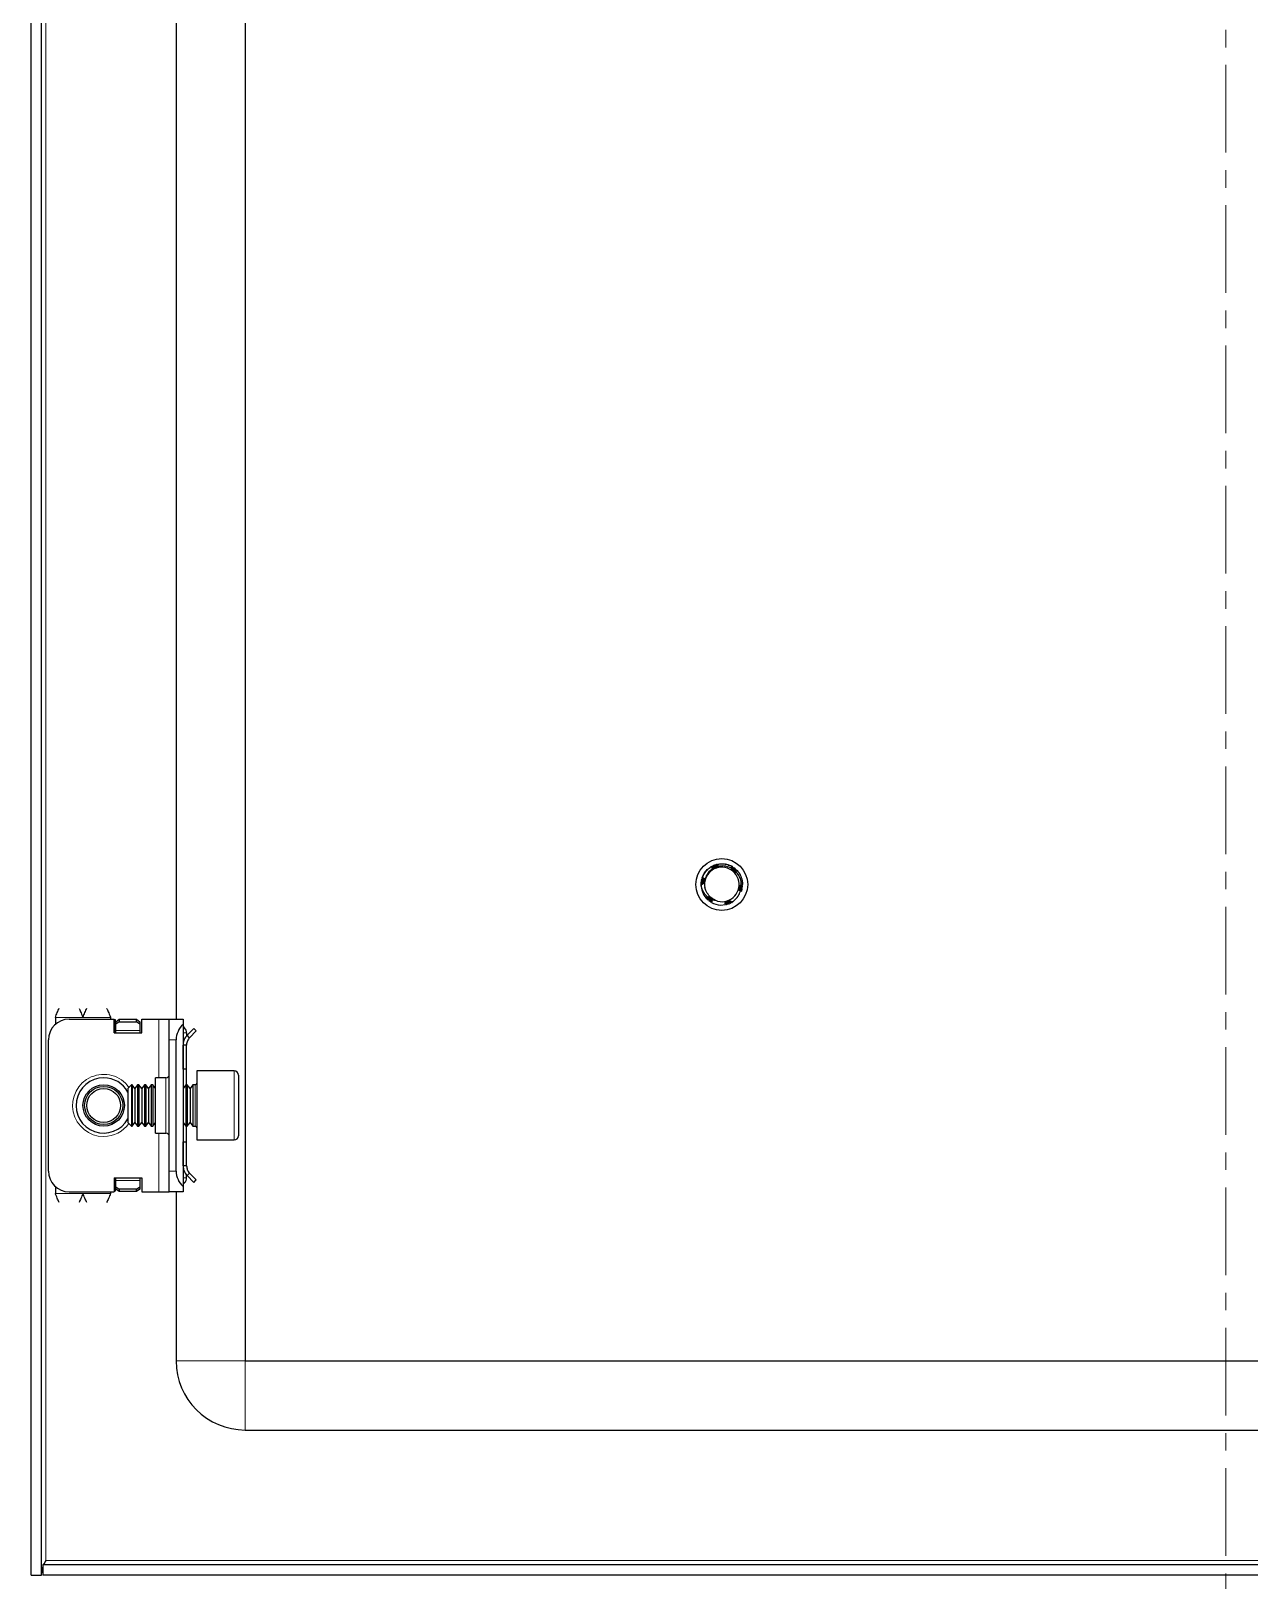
# Model space of a CAD drawing. Header units: millimetres. Extents: x 171 to 1290, y -693 to 1285.
# Drawn here: x 943.4 to 1119.9, y -592.9 to -367.3 of the extents above; entities that cross this region are included whole.
import ezdxf

# ---------------------------------------------------------------- set-up
doc = ezdxf.new("R2010")
doc.units = ezdxf.units.MM
doc.linetypes.add('CENTERX2', pattern=[20.32, 12.7, -2.54, 2.54, -2.54])
doc.layers.add('FORMAT', color=7, linetype='Continuous')

msp = doc.modelspace()

# ---------------------------------------------------------------- linework, layer by layer
at = {"color": 7, "linetype": 'Continuous', "lineweight": 25}
for p, q in [((943.44, -590.91), (943.44, 1170.09)), ((944.94, -590.91), (944.94, 1170.09)), ((974.44, 1139.09), (974.44, -559.91)), ((964.44, -35.41), (964.44, -510.41)), ((1041.17, -488.94), (1041.34, -488.82)), ((1041.9, -488.33), (1042.17, -488.21)), ((1042.84, -487.97), (1042.8, -487.98)), ((1042.99, -487.95), (1043.17, -487.92)), ((1043.98, -487.96), (1043.94, -487.95)), ((1044.16, -488), (1044.11, -487.99)), ((1044.34, -488.05), (1044.29, -488.03)), ((1044.34, -488.09), (1044.55, -488.12)), ((1044.51, -488.11), (1044.47, -488.09)), ((1044.87, -488.27), (1044.83, -488.25)), ((1044.87, -488.27), (1044.87, -488.38)), ((1044.87, -488.27), (1045.01, -488.39)), ((1045.05, -488.38), (1045.01, -488.35)), ((1045.22, -488.49), (1045.18, -488.47)), ((1045.38, -488.62), (1045.34, -488.59)), ((1045.53, -488.76), (1045.5, -488.73)), ((1045.66, -488.9), (1045.63, -488.86)), ((1040.44, -490.71), (1040.51, -490.4)), ((1040.44, -490.71), (1040.44, -490.76)), ((1040.44, -490.91), (1040.44, -490.91)), ((1040.47, -490.51), (1040.46, -490.56)), ((1040.5, -490.3), (1040.49, -490.35)), ((1040.55, -490.11), (1040.53, -490.16)), ((1040.6, -489.93), (1040.59, -489.97)), ((1040.66, -489.79), (1040.76, -489.61)), ((1040.67, -489.79), (1040.77, -489.6)), ((1041.15, -491.78), (1040.98, -491.37)), ((1046.25, -489.87), (1046.25, -489.86)), ((1046.35, -491.61), (1046.28, -491.85)), ((1046.31, -490.05), (1046.3, -490)), ((1046.36, -490.22), (1046.35, -490.18)), ((1046.35, -491.61), (1046.37, -491.57)), ((1046.4, -490.41), (1046.39, -490.36)), ((1046.4, -491.41), (1046.4, -491.37)), ((1046.44, -490.8), (1046.41, -491.04)), ((1046.42, -490.6), (1046.42, -490.55)), ((1046.42, -491.21), (1046.43, -491.16)), ((1046.44, -490.8), (1046.43, -490.75)), ((1046.44, -491), (1046.44, -490.95)), ((1041.28, -492.99), (1041.16, -492.86)), ((1041.17, -492.87), (1041.18, -492.89)), ((1041.28, -492.99), (1041.31, -493.02)), ((1041.42, -493.13), (1041.46, -493.16)), ((1041.58, -493.26), (1041.62, -493.29)), ((1041.74, -493.38), (1041.78, -493.41)), ((1043.24, -493.9), (1043.99, -493.83)), ((1044.13, -493.83), (1044.17, -493.82)), ((1044.32, -493.78), (1044.37, -493.76)), ((1044.51, -493.71), (1044.56, -493.69)), ((1044.89, -493.54), (1044.66, -493.62)), ((1044.7, -493.63), (1044.75, -493.61)), ((1045.06, -493.43), (1044.86, -493.55)), ((1044.88, -493.47), (1044.93, -493.51)), ((1044.89, -493.54), (1044.93, -493.51)), ((1046.3, -491.8), (1046.32, -491.76)), ((946.94, -510.16), (946.94, -511.17)), ((948.94, -510.41), (955.44, -510.41)), ((954.94, -510.16), (954.94, -510.41)), ((955.44, -512.41), (955.44, -510.41)), ((955.64, -510.53), (955.44, -510.53)), ((955.64, -512.41), (955.64, -510.53)), ((955.69, -510.79), (956.19, -510.43)), ((956.19, -510.79), (955.69, -511.14)), ((955.69, -511.14), (955.69, -510.79)), ((955.69, -512.06), (955.69, -511.14)), ((956.19, -510.43), (956.19, -510.79)), ((956.19, -510.43), (958.69, -510.43)), ((956.19, -510.79), (958.69, -510.79)), ((958.69, -510.79), (958.69, -510.43)), ((958.69, -510.43), (959.19, -510.79)), ((959.19, -511.14), (958.69, -510.79)), ((959.19, -510.79), (959.19, -511.14)), ((959.19, -511.14), (959.19, -512.06)), ((959.44, -512.41), (959.44, -510.41)), ((959.44, -510.41), (961.94, -510.41)), ((961.94, -510.41), (963.44, -510.41)), ((963.44, -510.41), (965.44, -510.41)), ((963.44, -513.41), (963.44, -510.41)), ((965.44, -510.41), (965.44, -511.17)), ((965.44, -511.17), (965.44, -534.65)), ((965.44, -511.5), (965.65, -511.7)), ((966.02, -512.75), (967, -511.77)), ((967, -511.77), (967.35, -512.12)), ((945.94, -532.41), (945.94, -513.41)), ((955.44, -512.41), (959.44, -512.41)), ((955.69, -512.41), (955.69, -512.06)), ((959.19, -512.06), (959.19, -512.41)), ((963.44, -532.41), (963.44, -513.41)), ((964.44, -532.41), (964.44, -513.41)), ((965.94, -514.16), (965.44, -514.16)), ((965.44, -517.66), (965.44, -514.16)), ((965.94, -512.41), (965.94, -512.87)), ((965.94, -517.66), (965.94, -514.16)), ((966.38, -513.1), (966.02, -512.75)), ((966.38, -513.1), (967.35, -512.12)), ((965.94, -517.66), (965.44, -517.66)), ((965.94, -519.91), (965.94, -517.66)), ((972.84, -517.91), (967.44, -517.91)), ((967.44, -517.91), (967.44, -527.91)), ((973.44, -518.51), (973.44, -527.31)), ((957.99, -519.91), (957.44, -520.46)), ((957.44, -520.46), (957.44, -525.36)), ((958.05, -519.91), (957.99, -519.91)), ((957.99, -519.91), (957.99, -525.91)), ((958.44, -520.46), (958.05, -519.91)), ((958.05, -519.91), (958.05, -525.44)), ((958.83, -519.91), (958.44, -520.46)), ((958.44, -520.46), (958.44, -524.97)), ((959.05, -519.91), (958.83, -519.91)), ((958.83, -519.91), (958.83, -525.44)), ((959.44, -520.46), (959.05, -519.91)), ((959.05, -519.91), (959.05, -525.44)), ((959.83, -519.91), (959.44, -520.46)), ((959.44, -520.46), (959.44, -524.97)), ((960.05, -519.91), (959.83, -519.91)), ((959.83, -519.91), (959.83, -525.44)), ((960.44, -520.46), (960.05, -519.91)), ((960.05, -519.91), (960.05, -525.44)), ((960.83, -519.91), (960.44, -520.46)), ((960.44, -520.46), (960.44, -524.97)), ((961.05, -519.91), (960.83, -519.91)), ((960.83, -519.91), (960.83, -525.44)), ((961.44, -520.46), (961.05, -519.91)), ((961.05, -519.91), (961.05, -525.44)), ((962.94, -518.91), (961.44, -518.91)), ((961.44, -526.91), (961.44, -518.91)), ((965.83, -519.91), (965.44, -520.46)), ((966.05, -519.91), (965.83, -519.91)), ((965.83, -519.91), (965.83, -525.44)), ((966.44, -520.46), (966.05, -519.91)), ((966.05, -519.91), (966.05, -525.44)), ((966.83, -519.91), (966.44, -520.46)), ((966.44, -520.46), (966.44, -524.97)), ((967.19, -519.91), (966.83, -519.91)), ((966.83, -519.91), (966.83, -525.44)), ((957.44, -525.36), (957.99, -525.91)), ((958.05, -525.91), (958.44, -525.36)), ((958.05, -525.44), (958.05, -525.91)), ((958.44, -524.97), (958.44, -525.36)), ((958.44, -525.36), (958.83, -525.91)), ((958.83, -525.44), (958.83, -525.91)), ((959.05, -525.91), (959.44, -525.36)), ((959.05, -525.44), (959.05, -525.91)), ((959.44, -524.97), (959.44, -525.36)), ((959.44, -525.36), (959.83, -525.91)), ((959.83, -525.44), (959.83, -525.91)), ((960.05, -525.91), (960.44, -525.36)), ((960.05, -525.44), (960.05, -525.91)), ((960.44, -524.97), (960.44, -525.36)), ((960.44, -525.36), (960.83, -525.91)), ((960.83, -525.44), (960.83, -525.91)), ((961.05, -525.91), (961.44, -525.36)), ((961.05, -525.44), (961.05, -525.91)), ((965.44, -525.36), (965.83, -525.91)), ((965.83, -525.44), (965.83, -525.91)), ((966.05, -525.91), (966.44, -525.36)), ((966.05, -525.44), (966.05, -525.91)), ((966.44, -524.97), (966.44, -525.36)), ((966.44, -525.36), (966.83, -525.91)), ((966.83, -525.44), (966.83, -525.91)), ((957.99, -525.91), (958.05, -525.91)), ((958.83, -525.91), (959.05, -525.91)), ((959.83, -525.91), (960.05, -525.91)), ((960.83, -525.91), (961.05, -525.91)), ((961.44, -526.91), (962.94, -526.91)), ((965.83, -525.91), (966.05, -525.91)), ((965.94, -528.16), (965.94, -525.91)), ((966.83, -525.91), (967.19, -525.91)), ((965.44, -528.16), (965.94, -528.16)), ((965.44, -531.66), (965.44, -528.16)), ((965.94, -531.66), (965.94, -528.16)), ((967.44, -527.91), (972.84, -527.91)), ((965.94, -531.66), (965.44, -531.66)), ((955.44, -533.41), (955.44, -535.41)), ((955.44, -533.41), (959.44, -533.41)), ((955.64, -535.29), (955.64, -533.41)), ((955.69, -533.76), (955.69, -533.41)), ((955.69, -534.68), (955.69, -533.76)), ((959.19, -533.41), (959.19, -533.76)), ((959.19, -533.76), (959.19, -534.68)), ((959.44, -533.41), (959.44, -535.41)), ((963.44, -535.41), (963.44, -532.41)), ((965.65, -534.12), (965.44, -534.32)), ((965.94, -533.41), (965.94, -533.02)), ((966.38, -532.72), (966.02, -533.07)), ((966.02, -533.07), (967, -534.05)), ((966.38, -532.72), (967.35, -533.7)), ((967, -534.05), (967.35, -533.7)), ((946.94, -534.65), (946.94, -535.66)), ((948.94, -535.41), (955.44, -535.41)), ((954.94, -535.41), (954.94, -535.66)), ((955.44, -535.29), (955.64, -535.29)), ((955.69, -535.03), (955.69, -534.68)), ((955.69, -534.68), (956.19, -535.03)), ((956.19, -535.38), (955.69, -535.03)), ((956.19, -535.03), (956.19, -535.38)), ((958.69, -535.03), (956.19, -535.03)), ((958.69, -535.38), (956.19, -535.38)), ((958.69, -535.03), (959.19, -534.68)), ((958.69, -535.38), (958.69, -535.03)), ((959.19, -535.03), (958.69, -535.38)), ((959.19, -534.68), (959.19, -535.03)), ((959.44, -535.41), (961.94, -535.41)), ((961.94, -535.41), (963.44, -535.41)), ((965.44, -535.41), (963.44, -535.41)), ((964.44, -535.41), (964.44, -559.91)), ((965.44, -534.65), (965.44, -535.41)), ((974.44, -559.91), (1258.44, -559.91)), ((974.44, -569.91), (1258.44, -569.91)), ((943.44, -590.91), (944.94, -590.91)), ((1287.74, -589.41), (945.14, -589.41)), ((945.14, -589.41), (945.14, -590.91)), ((1287.74, -590.91), (945.14, -590.91)), ((945.29, -589.41), (945.54, -588.81))]:
    msp.add_line(p, q, dxfattribs=at)
at = {"color": 8, "linetype": 'Continuous', "lineweight": 18}
for p, q in [((945.54, -588.81), (945.54, 1167.99)), ((946.94, -510.16), (950.94, -510.16)), ((950.94, -510.16), (954.94, -510.16)), ((961.94, -518.91), (961.94, -510.41)), ((965.44, -511.91), (965.65, -511.7)), ((959.19, -512.06), (955.69, -512.06)), ((964.44, -513.41), (963.44, -513.41)), ((965.44, -512.41), (965.94, -512.41)), ((972.84, -527.91), (972.84, -517.91)), ((962.94, -526.91), (962.94, -518.91)), ((967.19, -521.29), (967.19, -519.91)), ((967.19, -525.91), (967.19, -521.29)), ((961.94, -535.41), (961.94, -526.91)), ((955.69, -533.76), (959.19, -533.76)), ((963.44, -532.41), (964.44, -532.41)), ((965.44, -533.41), (965.94, -533.41)), ((965.44, -533.91), (965.65, -534.12)), ((946.94, -535.66), (950.94, -535.66)), ((954.94, -535.66), (950.94, -535.66)), ((974.44, -559.91), (964.44, -559.91)), ((974.44, -559.91), (974.44, -569.91)), ((1287.34, -588.81), (945.54, -588.81))]:
    msp.add_line(p, q, dxfattribs=at)
at = {"color": 7, "linetype": 'Continuous', "lineweight": 25}
for centre, radius in [((1043.44, -490.91), 3.75), ((953.94, -522.91), 3), ((953.94, -522.91), 2.76), ((953.94, -522.91), 2.45)]:
    msp.add_circle(centre, radius, dxfattribs=at)
for centre, radius, start, end in [((1043.44, -490.91), 2.5, 108.5944, 168.5944), ((1043.44, -490.91), 2.5, 48.5944, 108.5944), ((1043.44, -490.91), 2.5, 348.5944, 48.5944), ((1043.44, -490.91), 3, 180, 220.7437), ((1043.44, -490.91), 2.5, 168.5944, 190.5165), ((1043.44, -490.91), 2.5, 288.5944, 348.5944), ((1043.44, -490.91), 3, 239.9286, 266.2193), ((1043.44, -490.91), 2.5, 255.8881, 288.5944), ((948.94, -513.41), 3, 90, 180), ((967.44, -513.41), 3, 131.8103, 180), ((964.94, -512.41), 1, 360, 45), ((962.94, -518.41), 0.5, 270, 0), ((972.84, -518.51), 0.6, 0, 90), ((953.94, -522.91), 4, 90, 331.045), ((953.94, -522.91), 4, 28.955, 90), ((967.19, -519.66), 0.25, 270, 0), ((962.94, -527.41), 0.5, 360, 90), ((967.19, -526.16), 0.25, 360, 90), ((972.84, -527.31), 0.6, 270, 360), ((948.94, -532.41), 3, 180, 270), ((967.44, -532.41), 3, 180, 228.1897), ((964.94, -533.41), 1, 315, 360), ((974.44, -559.91), 10, 180, 270)]:
    msp.add_arc(centre, radius, start, end, dxfattribs=at)
at = {"color": 8, "linetype": 'Continuous', "lineweight": 18}
for start, end in [(35.4622, 270), (270, 324.5378)]:
    msp.add_arc((953.94, -522.91), 4.5, start, end, dxfattribs=at)
at = {"color": 7, "linetype": 'Continuous', "lineweight": 25}
for points, knots in [([(1040.6, -489.93), (1040.81, -489.5), (1041.13, -488.86), (1041.71, -488.46), (1041.92, -488.33)], [0, 0, 0, 0, 0.657042, 1, 1, 1, 1]), ([(1040.68, -489.8), (1040.69, -489.74), (1040.72, -489.61), (1040.79, -489.5), (1040.82, -489.44)], [0, 0, 0, 0, 0.462482, 1, 1, 1, 1]), ([(1040.81, -489.52), (1040.84, -489.45), (1040.97, -489.11), (1041.29, -488.79), (1041.56, -488.57), (1041.61, -488.53)], [0, 0, 0, 0, 0.17549, 0.867074, 1, 1, 1, 1]), ([(1040.89, -489.39), (1040.91, -489.34), (1041.01, -489.04), (1041.26, -488.83), (1041.46, -488.65)], [0, 0, 0, 0, 0.171865, 1, 1, 1, 1]), ([(1042.28, -488.55), (1042.21, -488.59), (1041.89, -488.77), (1041.4, -489.24), (1041.09, -489.82), (1041, -490.16), (1040.99, -490.22)], [0, 0, 0, 0, 0.104785, 0.513079, 0.918136, 1, 1, 1, 1]), ([(1041.17, -488.94), (1041.17, -488.95), (1041.15, -488.97), (1041.14, -488.99), (1041.13, -489)], [0, 0, 0, 0, 0.296796, 1, 1, 1, 1]), ([(1041.3, -488.81), (1041.29, -488.81), (1041.28, -488.82), (1041.27, -488.84), (1041.27, -488.84)], [0, 0, 0, 0, 0.4842322, 1, 1, 1, 1]), ([(1041.43, -488.68), (1041.43, -488.69), (1041.41, -488.7), (1041.4, -488.71), (1041.4, -488.71)], [0, 0, 0, 0, 0.485158, 1, 1, 1, 1]), ([(1041.58, -488.56), (1041.57, -488.56), (1041.56, -488.57), (1041.55, -488.58), (1041.54, -488.59)], [0, 0, 0, 0, 0.484546, 1, 1, 1, 1]), ([(1041.73, -488.44), (1041.73, -488.45), (1041.71, -488.46), (1041.7, -488.46), (1041.69, -488.47)], [0, 0, 0, 0, 0.482687, 1, 1, 1, 1]), ([(1041.73, -488.44), (1041.74, -488.43), (1041.79, -488.4), (1041.85, -488.38), (1041.89, -488.36)], [0, 0, 0, 0, 0.230751, 1, 1, 1, 1]), ([(1041.9, -488.33), (1041.89, -488.34), (1041.88, -488.35), (1041.87, -488.35), (1041.86, -488.36)], [0, 0, 0, 0, 0.480194, 1, 1, 1, 1]), ([(1041.9, -488.33), (1041.93, -488.35), (1041.99, -488.39), (1042.06, -488.46), (1042.1, -488.51), (1042.11, -488.53)], [0, 0, 0, 0, 0.362858, 0.693435, 1, 1, 1, 1]), ([(1042.26, -488.59), (1042.25, -488.59), (1042.21, -488.58), (1042.14, -488.55), (1042.06, -488.5), (1041.98, -488.43), (1041.94, -488.36), (1041.92, -488.33)], [0, 0, 0, 0, 0.084477, 0.253367, 0.470159, 0.686909, 1, 1, 1, 1]), ([(1042.08, -488.23), (1042.07, -488.24), (1042.06, -488.25), (1042.04, -488.25), (1042.04, -488.26)], [0, 0, 0, 0, 0.477867, 1, 1, 1, 1]), ([(1042.19, -488.54), (1042.19, -488.52), (1042.18, -488.47), (1042.15, -488.4), (1042.1, -488.32), (1042.06, -488.28), (1042.04, -488.26)], [0, 0, 0, 0, 0.1541827, 0.4625673, 0.7280914, 1, 1, 1, 1]), ([(1042.08, -488.23), (1042.11, -488.26), (1042.17, -488.29), (1042.23, -488.37), (1042.28, -488.45), (1042.31, -488.51), (1042.31, -488.55), (1042.31, -488.56)], [0, 0, 0, 0, 0.260762, 0.494805, 0.723794, 0.94279, 1, 1, 1, 1]), ([(1042.27, -488.15), (1042.26, -488.15), (1042.25, -488.16), (1042.23, -488.16), (1042.22, -488.17)], [0, 0, 0, 0, 0.4764859, 1, 1, 1, 1]), ([(1042.36, -488.56), (1042.36, -488.55), (1042.36, -488.49), (1042.35, -488.41), (1042.32, -488.32), (1042.28, -488.24), (1042.24, -488.19), (1042.22, -488.17)], [0, 0, 0, 0, 0.114393, 0.350182, 0.585971, 0.790611, 1, 1, 1, 1]), ([(1042.27, -488.15), (1042.29, -488.14), (1042.35, -488.11), (1042.42, -488.1), (1042.46, -488.09)], [0, 0, 0, 0, 0.301025, 1, 1, 1, 1]), ([(1042.27, -488.15), (1042.3, -488.17), (1042.35, -488.22), (1042.4, -488.29), (1042.44, -488.38), (1042.46, -488.46), (1042.47, -488.52), (1042.46, -488.56), (1042.46, -488.57)], [0, 0, 0, 0, 0.218347, 0.41099, 0.598711, 0.777744, 0.945667, 1, 1, 1, 1]), ([(1042.64, -488.54), (1042.63, -488.54), (1042.58, -488.56), (1042.5, -488.57), (1042.4, -488.57), (1042.33, -488.56), (1042.29, -488.55), (1042.28, -488.55)], [0, 0, 0, 0, 0.099011, 0.388276, 0.61301, 0.895384, 1, 1, 1, 1]), ([(1042.46, -488.07), (1042.45, -488.08), (1042.44, -488.08), (1042.42, -488.09), (1042.41, -488.09)], [0, 0, 0, 0, 0.476579, 1, 1, 1, 1]), ([(1042.49, -488.57), (1042.49, -488.57), (1042.51, -488.53), (1042.51, -488.46), (1042.51, -488.36), (1042.5, -488.26), (1042.47, -488.17), (1042.43, -488.12), (1042.41, -488.09)], [0, 0, 0, 0, 0.019058, 0.219488, 0.419831, 0.620151, 0.807785, 1, 1, 1, 1]), ([(1042.46, -488.07), (1042.49, -488.1), (1042.53, -488.15), (1042.58, -488.23), (1042.6, -488.32), (1042.61, -488.4), (1042.61, -488.47), (1042.59, -488.51), (1042.59, -488.53)], [0, 0, 0, 0, 0.213002, 0.396975, 0.575181, 0.744364, 0.902779, 1, 1, 1, 1]), ([(1042.65, -488.01), (1042.65, -488.02), (1042.63, -488.02), (1042.62, -488.02), (1042.61, -488.03)], [0, 0, 0, 0, 0.4789775, 1, 1, 1, 1]), ([(1042.61, -488.53), (1042.62, -488.5), (1042.65, -488.45), (1042.66, -488.36), (1042.67, -488.27), (1042.66, -488.16), (1042.63, -488.08), (1042.61, -488.03)], [0, 0, 0, 0, 0.147065, 0.321231, 0.495346, 0.669443, 1, 1, 1, 1]), ([(1042.91, -488.31), (1042.9, -488.32), (1042.88, -488.37), (1042.82, -488.45), (1042.72, -488.51), (1042.66, -488.53), (1042.64, -488.54)], [0, 0, 0, 0, 0.153621, 0.528305, 0.811762, 1, 1, 1, 1]), ([(1042.65, -488.01), (1042.67, -488.04), (1042.71, -488.1), (1042.74, -488.19), (1042.75, -488.27), (1042.75, -488.35), (1042.73, -488.43), (1042.71, -488.48), (1042.69, -488.51), (1042.68, -488.52)], [0, 0, 0, 0, 0.195461, 0.359649, 0.517607, 0.666788, 0.806268, 0.936243, 1, 1, 1, 1]), ([(1042.73, -488.47), (1042.73, -488.47), (1042.76, -488.43), (1042.79, -488.34), (1042.82, -488.23), (1042.82, -488.14), (1042.82, -488.06), (1042.8, -488.01), (1042.8, -487.98)], [0, 0, 0, 0, 0.001313, 0.309582, 0.493731, 0.677835, 0.837663, 1, 1, 1, 1]), ([(1042.76, -488.48), (1042.79, -488.46), (1042.84, -488.42), (1042.88, -488.35), (1042.9, -488.32), (1042.91, -488.31)], [0, 0, 0, 0, 0.41332, 0.833507, 1, 1, 1, 1]), ([(1042.84, -487.97), (1042.85, -488), (1042.88, -488.05), (1042.89, -488.13), (1042.89, -488.22), (1042.88, -488.29), (1042.85, -488.38), (1042.8, -488.44), (1042.77, -488.47)], [0, 0, 0, 0, 0.162579, 0.32416, 0.478216, 0.623372, 0.759205, 1, 1, 1, 1]), ([(1042.84, -487.97), (1042.87, -487.96), (1043.19, -487.9), (1043.83, -487.89), (1044.49, -488.07), (1044.82, -488.25), (1044.89, -488.28)], [0, 0, 0, 0, 0.044285, 0.46488, 0.894202, 1, 1, 1, 1]), ([(1044.88, -488.59), (1044.82, -488.56), (1044.49, -488.38), (1043.82, -488.2), (1043.2, -488.23), (1042.91, -488.31), (1042.91, -488.31)], [0, 0, 0, 0, 0.102158, 0.551599, 0.99962, 1, 1, 1, 1]), ([(1043.27, -487.94), (1043.34, -487.93), (1043.51, -487.9), (1043.68, -487.92), (1043.78, -487.93)], [0, 0, 0, 0, 0.399625, 1, 1, 1, 1]), ([(1043.95, -487.97), (1044, -487.97), (1044.14, -487.98), (1044.28, -488.03), (1044.37, -488.06)], [0, 0, 0, 0, 0.3173854, 1, 1, 1, 1]), ([(1044.81, -488.57), (1044.8, -488.56), (1044.8, -488.53), (1044.81, -488.46), (1044.84, -488.37), (1044.87, -488.31), (1044.89, -488.28)], [0, 0, 0, 0, 0.058255, 0.305509, 0.64716, 1, 1, 1, 1]), ([(1045.09, -489.03), (1045.08, -489.03), (1045.05, -488.99), (1045, -488.93), (1044.95, -488.85), (1044.91, -488.76), (1044.89, -488.67), (1044.89, -488.62), (1044.88, -488.59)], [0, 0, 0, 0, 0.066273, 0.267344, 0.423096, 0.618734, 0.814089, 1, 1, 1, 1]), ([(1044.89, -488.59), (1044.91, -488.57), (1044.94, -488.52), (1044.98, -488.44), (1045, -488.38), (1045.01, -488.35)], [0, 0, 0, 0, 0.351509, 0.671861, 1, 1, 1, 1]), ([(1045.05, -488.38), (1045.04, -488.41), (1045.04, -488.48), (1045.01, -488.58), (1044.97, -488.66), (1044.93, -488.71), (1044.91, -488.73), (1044.91, -488.73)], [0, 0, 0, 0, 0.275174, 0.522846, 0.765225, 0.99702, 1, 1, 1, 1]), ([(1044.92, -488.78), (1044.93, -488.77), (1044.97, -488.75), (1045.04, -488.7), (1045.1, -488.63), (1045.15, -488.55), (1045.17, -488.49), (1045.18, -488.47)], [0, 0, 0, 0, 0.084965, 0.329338, 0.573716, 0.784411, 1, 1, 1, 1]), ([(1045.22, -488.49), (1045.21, -488.53), (1045.2, -488.6), (1045.16, -488.69), (1045.11, -488.76), (1045.05, -488.82), (1045, -488.86), (1044.97, -488.87), (1044.97, -488.87)], [0, 0, 0, 0, 0.222831, 0.420099, 0.612409, 0.79585, 0.967895, 1, 1, 1, 1]), ([(1044.98, -488.9), (1044.98, -488.9), (1045.02, -488.89), (1045.08, -488.86), (1045.17, -488.81), (1045.24, -488.75), (1045.3, -488.67), (1045.33, -488.62), (1045.34, -488.59)], [0, 0, 0, 0, 0.002693, 0.20821, 0.413641, 0.619057, 0.807274, 1, 1, 1, 1]), ([(1045.38, -488.62), (1045.37, -488.66), (1045.35, -488.72), (1045.3, -488.8), (1045.24, -488.87), (1045.18, -488.92), (1045.12, -488.96), (1045.08, -488.96), (1045.07, -488.96)], [0, 0, 0, 0, 0.219212, 0.409339, 0.593597, 0.768568, 0.932394, 1, 1, 1, 1]), ([(1045.08, -488.99), (1045.12, -488.98), (1045.18, -488.97), (1045.27, -488.93), (1045.36, -488.88), (1045.44, -488.81), (1045.48, -488.76), (1045.5, -488.73)], [0, 0, 0, 0, 0.190996, 0.383798, 0.576553, 0.78528, 1, 1, 1, 1]), ([(1045.54, -489.11), (1045.53, -489.12), (1045.51, -489.13), (1045.45, -489.15), (1045.36, -489.16), (1045.26, -489.14), (1045.16, -489.09), (1045.11, -489.05), (1045.09, -489.03)], [0, 0, 0, 0, 0.045866, 0.230744, 0.387461, 0.658246, 0.861978, 1, 1, 1, 1]), ([(1045.53, -488.76), (1045.52, -488.79), (1045.49, -488.85), (1045.43, -488.92), (1045.36, -488.98), (1045.29, -489.02), (1045.22, -489.04), (1045.17, -489.04), (1045.15, -489.04)], [0, 0, 0, 0, 0.211659, 0.390361, 0.562352, 0.724819, 0.876696, 1, 1, 1, 1]), ([(1045.17, -489.06), (1045.18, -489.06), (1045.25, -489.07), (1045.35, -489.05), (1045.46, -489.01), (1045.55, -488.95), (1045.6, -488.9), (1045.63, -488.86)], [0, 0, 0, 0, 0.046579, 0.362688, 0.551736, 0.740753, 1, 1, 1, 1]), ([(1045.18, -489.1), (1045.21, -489.11), (1045.27, -489.13), (1045.36, -489.14), (1045.45, -489.13), (1045.51, -489.12), (1045.54, -489.11)], [0, 0, 0, 0, 0.251795, 0.502165, 0.752314, 1, 1, 1, 1]), ([(1045.66, -488.9), (1045.65, -488.92), (1045.61, -488.97), (1045.55, -489.03), (1045.48, -489.07), (1045.41, -489.1), (1045.33, -489.12), (1045.27, -489.12), (1045.23, -489.11), (1045.22, -489.1)], [0, 0, 0, 0, 0.169226, 0.337427, 0.497935, 0.649179, 0.790582, 0.922688, 1, 1, 1, 1]), ([(1046.27, -490.95), (1046.27, -490.88), (1046.25, -490.48), (1046.08, -489.81), (1045.71, -489.34), (1045.54, -489.11)], [0, 0, 0, 0, 0.108003, 0.585763, 1, 1, 1, 1]), ([(1045.66, -488.9), (1045.79, -489.05), (1046.07, -489.4), (1046.36, -490.06), (1046.41, -490.57), (1046.44, -490.82)], [0, 0, 0, 0, 0.274163, 0.639603, 1, 1, 1, 1]), ([(1045.75, -489.03), (1045.79, -489.07), (1045.93, -489.2), (1046.02, -489.37), (1046.09, -489.5)], [0, 0, 0, 0, 0.2887074, 1, 1, 1, 1]), ([(1040.44, -490.92), (1040.44, -490.87), (1040.43, -490.79), (1040.45, -490.71), (1040.46, -490.69)], [0, 0, 0, 0, 0.6598587, 1, 1, 1, 1]), ([(1040.93, -490.62), (1040.92, -490.63), (1040.91, -490.67), (1040.86, -490.72), (1040.81, -490.77), (1040.75, -490.82), (1040.67, -490.86), (1040.58, -490.89), (1040.51, -490.91), (1040.46, -490.91), (1040.44, -490.91)], [0, 0, 0, 0, 0.060221, 0.18113, 0.301988, 0.42281, 0.589437, 0.75603, 0.87711, 1, 1, 1, 1]), ([(1040.44, -490.71), (1040.48, -490.7), (1040.54, -490.67), (1040.64, -490.65), (1040.73, -490.65), (1040.81, -490.67), (1040.86, -490.69), (1040.88, -490.7)], [0, 0, 0, 0, 0.2350388, 0.4455322, 0.6512681, 0.8478535, 1, 1, 1, 1]), ([(1040.8, -490.78), (1040.77, -490.77), (1040.71, -490.75), (1040.62, -490.74), (1040.53, -490.74), (1040.47, -490.76), (1040.44, -490.76)], [0, 0, 0, 0, 0.237597, 0.516729, 0.755527, 1, 1, 1, 1]), ([(1040.44, -490.92), (1040.47, -490.9), (1040.53, -490.87), (1040.62, -490.84), (1040.68, -490.84), (1040.71, -490.84)], [0, 0, 0, 0, 0.371226, 0.708872, 1, 1, 1, 1]), ([(1041.37, -492.69), (1041.34, -492.67), (1041.1, -492.45), (1040.75, -491.99), (1040.51, -491.38), (1040.46, -491.03), (1040.44, -490.91)], [0, 0, 0, 0, 0.050685, 0.485619, 0.826643, 1, 1, 1, 1]), ([(1040.9, -490.67), (1040.88, -490.65), (1040.82, -490.61), (1040.73, -490.57), (1040.64, -490.55), (1040.55, -490.54), (1040.49, -490.55), (1040.46, -490.56)], [0, 0, 0, 0, 0.189173, 0.404697, 0.62022, 0.807935, 1, 1, 1, 1]), ([(1040.47, -490.51), (1040.5, -490.5), (1040.56, -490.47), (1040.66, -490.47), (1040.75, -490.48), (1040.83, -490.5), (1040.89, -490.53), (1040.92, -490.56), (1040.93, -490.57)], [0, 0, 0, 0, 0.214065, 0.402363, 0.585629, 0.760234, 0.923894, 1, 1, 1, 1]), ([(1040.96, -490.56), (1040.95, -490.55), (1040.92, -490.51), (1040.86, -490.46), (1040.77, -490.41), (1040.68, -490.37), (1040.59, -490.35), (1040.52, -490.35), (1040.49, -490.35)], [0, 0, 0, 0, 0.069872, 0.258455, 0.446951, 0.635422, 0.81547, 1, 1, 1, 1]), ([(1040.5, -490.3), (1040.51, -490.25), (1040.52, -490.17), (1040.56, -490.1), (1040.57, -490.07)], [0, 0, 0, 0, 0.657988, 1, 1, 1, 1]), ([(1040.5, -490.3), (1040.54, -490.3), (1040.6, -490.28), (1040.7, -490.29), (1040.78, -490.31), (1040.86, -490.35), (1040.92, -490.39), (1040.95, -490.42), (1040.96, -490.44)], [0, 0, 0, 0, 0.208898, 0.388587, 0.562428, 0.727295, 0.881578, 1, 1, 1, 1]), ([(1040.97, -490.41), (1040.95, -490.39), (1040.92, -490.35), (1040.86, -490.29), (1040.79, -490.24), (1040.71, -490.2), (1040.62, -490.17), (1040.56, -490.16), (1040.53, -490.16)], [0, 0, 0, 0, 0.137266, 0.30795, 0.478578, 0.649185, 0.822833, 1, 1, 1, 1]), ([(1040.55, -490.11), (1040.58, -490.11), (1040.64, -490.11), (1040.72, -490.12), (1040.8, -490.15), (1040.87, -490.2), (1040.93, -490.25), (1040.97, -490.3), (1040.99, -490.34), (1040.99, -490.36)], [0, 0, 0, 0, 0.165667, 0.330522, 0.488809, 0.638525, 0.778629, 0.909213, 1, 1, 1, 1]), ([(1040.97, -490.27), (1040.96, -490.26), (1040.94, -490.22), (1040.89, -490.15), (1040.82, -490.08), (1040.74, -490.03), (1040.66, -489.99), (1040.61, -489.98), (1040.59, -489.97)], [0, 0, 0, 0, 0.076151, 0.276704, 0.47712, 0.677473, 0.837574, 1, 1, 1, 1]), ([(1040.6, -489.93), (1040.63, -489.93), (1040.69, -489.94), (1040.77, -489.97), (1040.84, -490.01), (1040.9, -490.07), (1040.94, -490.12), (1040.97, -490.19), (1040.99, -490.24), (1041, -490.28), (1041, -490.29)], [0, 0, 0, 0, 0.1540267, 0.3070949, 0.4528616, 0.5901228, 0.718565, 0.8388555, 0.9524699, 1, 1, 1, 1]), ([(1040.93, -490.58), (1040.92, -490.68), (1040.91, -490.95), (1040.95, -491.21), (1040.98, -491.37)], [0, 0, 0, 0, 0.408521, 1, 1, 1, 1]), ([(1040.99, -490.42), (1040.99, -490.42), (1040.98, -490.47), (1040.96, -490.52), (1040.93, -490.57), (1040.93, -490.58)], [0, 0, 0, 0, 0.157682, 0.80304, 1, 1, 1, 1]), ([(1040.99, -490.22), (1040.99, -490.25), (1041, -490.32), (1040.99, -490.38), (1040.99, -490.42)], [0, 0, 0, 0, 0.544473, 1, 1, 1, 1]), ([(1045.87, -491.48), (1045.88, -491.51), (1045.89, -491.57), (1045.93, -491.66), (1045.98, -491.73), (1046.04, -491.8), (1046.09, -491.85), (1046.13, -491.87), (1046.14, -491.88)], [0, 0, 0, 0, 0.182737, 0.363423, 0.543947, 0.724373, 0.904747, 1, 1, 1, 1]), ([(1046.14, -491.88), (1046.14, -491.88), (1046.11, -491.87), (1046.05, -491.84), (1045.99, -491.79), (1045.94, -491.74), (1045.9, -491.66), (1045.88, -491.56), (1045.88, -491.46), (1045.89, -491.41), (1045.89, -491.4)], [0, 0, 0, 0, 0.022761, 0.192243, 0.346896, 0.477535, 0.588677, 0.783334, 0.968624, 1, 1, 1, 1]), ([(1046.3, -491.8), (1046.27, -491.8), (1046.21, -491.8), (1046.13, -491.77), (1046.06, -491.74), (1045.99, -491.69), (1045.94, -491.63), (1045.9, -491.58), (1045.89, -491.54), (1045.88, -491.52)], [0, 0, 0, 0, 0.164802, 0.328662, 0.485343, 0.633184, 0.771489, 0.900657, 1, 1, 1, 1]), ([(1045.89, -491.4), (1045.9, -491.37), (1045.92, -491.3), (1045.97, -491.2), (1046.04, -491.11), (1046.1, -491.05), (1046.17, -491), (1046.23, -490.97), (1046.27, -490.95), (1046.27, -490.95)], [0, 0, 0, 0, 0.125166, 0.336769, 0.488675, 0.640371, 0.791962, 0.943503, 1, 1, 1, 1]), ([(1045.89, -491.45), (1045.9, -491.47), (1045.93, -491.51), (1045.98, -491.58), (1046.06, -491.65), (1046.14, -491.7), (1046.23, -491.74), (1046.29, -491.75), (1046.32, -491.76)], [0, 0, 0, 0, 0.112687, 0.266978, 0.464332, 0.661607, 0.829157, 1, 1, 1, 1]), ([(1046.35, -491.61), (1046.32, -491.62), (1046.25, -491.63), (1046.16, -491.61), (1046.08, -491.59), (1046.01, -491.55), (1045.95, -491.5), (1045.92, -491.46), (1045.9, -491.44)], [0, 0, 0, 0, 0.207037, 0.38272, 0.55212, 0.712365, 0.86221, 1, 1, 1, 1]), ([(1046.4, -491.41), (1046.36, -491.42), (1046.3, -491.44), (1046.2, -491.44), (1046.11, -491.43), (1046.03, -491.4), (1045.97, -491.36), (1045.93, -491.32), (1045.92, -491.31)], [0, 0, 0, 0, 0.205811, 0.38496, 0.558827, 0.724121, 0.878934, 1, 1, 1, 1]), ([(1045.93, -491.36), (1045.95, -491.38), (1046, -491.43), (1046.08, -491.49), (1046.17, -491.53), (1046.26, -491.56), (1046.33, -491.56), (1046.37, -491.57)], [0, 0, 0, 0, 0.183111, 0.381533, 0.579913, 0.787111, 1, 1, 1, 1]), ([(1045.96, -491.23), (1045.99, -491.25), (1046.04, -491.29), (1046.13, -491.33), (1046.22, -491.36), (1046.31, -491.37), (1046.37, -491.37), (1046.4, -491.37)], [0, 0, 0, 0, 0.19243, 0.403622, 0.614801, 0.805152, 1, 1, 1, 1]), ([(1046.42, -491.21), (1046.39, -491.22), (1046.33, -491.25), (1046.23, -491.26), (1046.14, -491.26), (1046.05, -491.23), (1046, -491.22), (1045.98, -491.2), (1045.98, -491.2)], [0, 0, 0, 0, 0.227908, 0.430276, 0.627707, 0.816134, 0.99284, 1, 1, 1, 1]), ([(1046.04, -491.11), (1046.05, -491.11), (1046.08, -491.13), (1046.16, -491.16), (1046.25, -491.18), (1046.34, -491.18), (1046.4, -491.17), (1046.43, -491.16)], [0, 0, 0, 0, 0.050156, 0.304513, 0.55888, 0.776903, 1, 1, 1, 1]), ([(1046.44, -491), (1046.4, -491.02), (1046.34, -491.05), (1046.25, -491.07), (1046.16, -491.08), (1046.11, -491.07), (1046.09, -491.07)], [0, 0, 0, 0, 0.293779, 0.558982, 0.818494, 1, 1, 1, 1]), ([(1046.13, -489.61), (1046.15, -489.64), (1046.24, -489.78), (1046.28, -489.94), (1046.32, -490.07)], [0, 0, 0, 0, 0.192577, 1, 1, 1, 1]), ([(1046.21, -490.98), (1046.23, -490.98), (1046.28, -490.99), (1046.35, -490.98), (1046.41, -490.96), (1046.44, -490.95)], [0, 0, 0, 0, 0.236131, 0.613435, 1, 1, 1, 1]), ([(1046.31, -491.74), (1046.31, -491.76), (1046.3, -491.83), (1046.27, -491.88), (1046.26, -491.91)], [0, 0, 0, 0, 0.405617, 1, 1, 1, 1]), ([(1046.33, -490.17), (1046.34, -490.21), (1046.4, -490.36), (1046.42, -490.52), (1046.43, -490.64)], [0, 0, 0, 0, 0.28291, 1, 1, 1, 1]), ([(1042.43, -493.14), (1042.36, -493.11), (1042.04, -492.95), (1041.52, -492.53), (1041.27, -492.03), (1041.15, -491.78)], [0, 0, 0, 0, 0.130652, 0.560007, 1, 1, 1, 1]), ([(1041.17, -492.87), (1041.18, -492.84), (1041.21, -492.8), (1041.28, -492.74), (1041.33, -492.71), (1041.36, -492.69), (1041.37, -492.69)], [0, 0, 0, 0, 0.315056, 0.630194, 0.945514, 1, 1, 1, 1]), ([(1041.73, -492.74), (1041.7, -492.73), (1041.64, -492.72), (1041.56, -492.72), (1041.48, -492.73), (1041.39, -492.75), (1041.29, -492.8), (1041.22, -492.85), (1041.18, -492.89)], [0, 0, 0, 0, 0.149407, 0.278563, 0.407661, 0.536722, 0.727045, 1, 1, 1, 1]), ([(1041.28, -492.99), (1041.29, -492.96), (1041.32, -492.91), (1041.38, -492.85), (1041.45, -492.8), (1041.52, -492.76), (1041.59, -492.74), (1041.67, -492.73), (1041.72, -492.74), (1041.74, -492.75)], [0, 0, 0, 0, 0.159446, 0.318034, 0.469983, 0.61348, 0.747649, 0.872856, 1, 1, 1, 1]), ([(1041.79, -492.79), (1041.79, -492.79), (1041.75, -492.79), (1041.69, -492.8), (1041.6, -492.81), (1041.52, -492.85), (1041.44, -492.89), (1041.37, -492.95), (1041.33, -493), (1041.31, -493.02)], [0, 0, 0, 0, 0.018281, 0.175639, 0.332896, 0.490097, 0.647274, 0.821632, 1, 1, 1, 1]), ([(1041.37, -492.69), (1041.39, -492.69), (1041.43, -492.68), (1041.52, -492.67), (1041.61, -492.68), (1041.7, -492.72), (1041.78, -492.77), (1041.87, -492.86), (1041.94, -492.97), (1041.96, -493.06), (1041.97, -493.1)], [0, 0, 0, 0, 0.073646, 0.169563, 0.351373, 0.438893, 0.519676, 0.682906, 0.8512, 1, 1, 1, 1]), ([(1041.42, -493.13), (1041.43, -493.1), (1041.46, -493.03), (1041.51, -492.95), (1041.57, -492.89), (1041.64, -492.85), (1041.71, -492.82), (1041.77, -492.8), (1041.8, -492.8), (1041.81, -492.8)], [0, 0, 0, 0, 0.198035, 0.367663, 0.531495, 0.686664, 0.831818, 0.981917, 1, 1, 1, 1]), ([(1041.87, -492.87), (1041.86, -492.87), (1041.82, -492.88), (1041.74, -492.9), (1041.65, -492.95), (1041.57, -493.01), (1041.51, -493.08), (1041.47, -493.13), (1041.46, -493.16)], [0, 0, 0, 0, 0.0505, 0.241124, 0.431653, 0.622154, 0.808692, 1, 1, 1, 1]), ([(1041.58, -493.26), (1041.58, -493.23), (1041.6, -493.16), (1041.64, -493.07), (1041.7, -493), (1041.76, -492.95), (1041.82, -492.91), (1041.87, -492.9), (1041.88, -492.89)], [0, 0, 0, 0, 0.209239, 0.392702, 0.571062, 0.740844, 0.899958, 1, 1, 1, 1]), ([(1041.93, -492.97), (1041.91, -492.98), (1041.85, -493.01), (1041.77, -493.06), (1041.7, -493.13), (1041.65, -493.21), (1041.63, -493.26), (1041.62, -493.29)], [0, 0, 0, 0, 0.172104, 0.391099, 0.610089, 0.802801, 1, 1, 1, 1]), ([(1041.74, -493.38), (1041.75, -493.35), (1041.76, -493.28), (1041.79, -493.19), (1041.84, -493.11), (1041.89, -493.05), (1041.93, -493.02), (1041.94, -493.01)], [0, 0, 0, 0, 0.240212, 0.454711, 0.664287, 0.864517, 1, 1, 1, 1]), ([(1041.98, -493.12), (1041.96, -493.14), (1041.91, -493.18), (1041.85, -493.25), (1041.81, -493.33), (1041.79, -493.38), (1041.78, -493.41)], [0, 0, 0, 0, 0.2282538, 0.5103507, 0.7523188, 1, 1, 1, 1]), ([(1041.92, -493.5), (1041.92, -493.46), (1041.92, -493.39), (1041.95, -493.29), (1041.97, -493.23), (1041.99, -493.21), (1041.99, -493.21)], [0, 0, 0, 0, 0.357139, 0.680979, 0.998183, 1, 1, 1, 1]), ([(1041.97, -493.1), (1041.98, -493.11), (1041.99, -493.16), (1042, -493.23), (1041.99, -493.32), (1041.98, -493.42), (1041.95, -493.48), (1041.94, -493.51)], [0, 0, 0, 0, 0.113604, 0.31095, 0.508229, 0.75166, 1, 1, 1, 1]), ([(1042.83, -493.33), (1042.54, -493.28), (1042.25, -493.23), (1041.98, -493.1), (1041.97, -493.1)], [0, 0, 0, 0, 0.965671, 1, 1, 1, 1]), ([(1042.83, -493.33), (1042.74, -493.3), (1042.6, -493.24), (1042.47, -493.17), (1042.43, -493.14)], [0, 0, 0, 0, 0.681733, 1, 1, 1, 1]), ([(1043.99, -493.83), (1043.98, -493.82), (1043.96, -493.77), (1043.94, -493.69), (1043.94, -493.61), (1043.96, -493.54), (1043.99, -493.46), (1044.06, -493.38), (1044.15, -493.31), (1044.21, -493.29), (1044.24, -493.28)], [0, 0, 0, 0, 0.098631, 0.238541, 0.378532, 0.49895, 0.601027, 0.777401, 0.9101, 1, 1, 1, 1]), ([(1044.14, -493.33), (1044.13, -493.33), (1044.1, -493.36), (1044.06, -493.42), (1044.02, -493.5), (1043.99, -493.59), (1043.98, -493.68), (1043.98, -493.77), (1043.98, -493.81), (1043.99, -493.83)], [0, 0, 0, 0, 0.036757, 0.196192, 0.355485, 0.51469, 0.719746, 0.882005, 1, 1, 1, 1]), ([(1044.13, -493.83), (1044.11, -493.8), (1044.09, -493.75), (1044.06, -493.67), (1044.05, -493.58), (1044.06, -493.5), (1044.09, -493.41), (1044.13, -493.35), (1044.16, -493.32)], [0, 0, 0, 0, 0.16279, 0.324686, 0.479688, 0.626058, 0.76302, 1, 1, 1, 1]), ([(1044.22, -493.3), (1044.2, -493.32), (1044.18, -493.37), (1044.15, -493.46), (1044.13, -493.55), (1044.13, -493.68), (1044.16, -493.77), (1044.17, -493.82)], [0, 0, 0, 0, 0.13286, 0.29106, 0.491007, 0.69089, 1, 1, 1, 1]), ([(1044.32, -493.78), (1044.3, -493.75), (1044.26, -493.7), (1044.22, -493.61), (1044.2, -493.53), (1044.19, -493.44), (1044.21, -493.37), (1044.22, -493.31), (1044.24, -493.29), (1044.24, -493.28)], [0, 0, 0, 0, 0.198483, 0.367712, 0.531083, 0.685778, 0.830503, 0.965152, 1, 1, 1, 1]), ([(1044.24, -493.28), (1044.25, -493.28), (1044.3, -493.26), (1044.37, -493.25), (1044.47, -493.25), (1044.56, -493.26), (1044.65, -493.29), (1044.73, -493.32), (1044.81, -493.37), (1044.86, -493.42), (1044.89, -493.45), (1044.9, -493.46)], [0, 0, 0, 0, 0.04296, 0.1733, 0.274263, 0.401081, 0.527716, 0.654259, 0.780759, 0.936852, 1, 1, 1, 1]), ([(1044.33, -493.26), (1044.33, -493.27), (1044.31, -493.31), (1044.29, -493.38), (1044.28, -493.48), (1044.29, -493.58), (1044.32, -493.67), (1044.35, -493.73), (1044.37, -493.76)], [0, 0, 0, 0, 0.043388, 0.23288, 0.422274, 0.611632, 0.803279, 1, 1, 1, 1]), ([(1044.51, -493.71), (1044.49, -493.69), (1044.44, -493.64), (1044.39, -493.56), (1044.35, -493.47), (1044.34, -493.39), (1044.34, -493.32), (1044.35, -493.27), (1044.35, -493.26)], [0, 0, 0, 0, 0.208724, 0.39105, 0.568219, 0.73683, 0.894853, 1, 1, 1, 1]), ([(1044.45, -493.25), (1044.44, -493.28), (1044.44, -493.34), (1044.44, -493.44), (1044.47, -493.53), (1044.5, -493.62), (1044.54, -493.67), (1044.56, -493.69)], [0, 0, 0, 0, 0.181695, 0.396783, 0.61186, 0.803681, 1, 1, 1, 1]), ([(1044.7, -493.63), (1044.67, -493.61), (1044.62, -493.57), (1044.56, -493.49), (1044.51, -493.41), (1044.49, -493.33), (1044.48, -493.28), (1044.48, -493.25)], [0, 0, 0, 0, 0.234253, 0.442787, 0.646465, 0.841043, 1, 1, 1, 1]), ([(1044.59, -493.27), (1044.59, -493.27), (1044.59, -493.31), (1044.61, -493.37), (1044.64, -493.46), (1044.69, -493.54), (1044.73, -493.59), (1044.75, -493.61)], [0, 0, 0, 0, 0.00279, 0.269575, 0.536371, 0.765499, 1, 1, 1, 1]), ([(1044.89, -493.54), (1044.86, -493.52), (1044.8, -493.48), (1044.73, -493.41), (1044.69, -493.35), (1044.67, -493.31), (1044.67, -493.3)], [0, 0, 0, 0, 0.319514, 0.608493, 0.891527, 1, 1, 1, 1]), ([(1044.9, -493.46), (1044.97, -493.41), (1045.32, -493.18), (1045.81, -492.68), (1046.04, -492.12), (1046.14, -491.88)], [0, 0, 0, 0, 0.128781, 0.613629, 1, 1, 1, 1]), ([(946.94, -510.16), (947.03, -509.92), (947.22, -509.43), (947.42, -509.03), (947.51, -508.84)], [0, 0, 0, 0, 0.502065, 1, 1, 1, 1]), ([(950.37, -508.85), (950.45, -509), (950.62, -509.35), (950.81, -509.84), (950.92, -510.12), (950.94, -510.16)], [0, 0, 0, 0, 0.4154826, 0.9171518, 1, 1, 1, 1]), ([(950.94, -510.16), (951.03, -509.92), (951.22, -509.43), (951.42, -509.03), (951.51, -508.84)], [0, 0, 0, 0, 0.5020654, 1, 1, 1, 1]), ([(954.37, -508.85), (954.45, -509), (954.62, -509.35), (954.81, -509.84), (954.92, -510.12), (954.94, -510.16)], [0, 0, 0, 0, 0.415483, 0.917152, 1, 1, 1, 1]), ([(966.02, -512.75), (965.87, -512.93), (965.57, -513.31), (965.44, -513.84), (965.44, -514.12), (965.44, -514.16)], [0, 0, 0, 0, 0.461863, 0.923726, 1, 1, 1, 1]), ([(966.38, -513.1), (966.26, -513.25), (966.08, -513.48), (965.96, -513.86), (965.94, -514.06), (965.94, -514.16)], [0, 0, 0, 0, 0.485042, 0.738404, 1, 1, 1, 1]), ([(965.44, -531.66), (965.46, -531.9), (965.52, -532.38), (965.8, -532.84), (966, -533.05), (966.02, -533.07)], [0, 0, 0, 0, 0.461863, 0.923726, 1, 1, 1, 1]), ([(965.94, -531.66), (965.96, -531.85), (965.99, -532.14), (966.18, -532.49), (966.31, -532.64), (966.38, -532.72)], [0, 0, 0, 0, 0.485042, 0.738404, 1, 1, 1, 1]), ([(947.51, -536.97), (947.43, -536.81), (947.26, -536.47), (947.07, -535.98), (946.95, -535.7), (946.94, -535.66)], [0, 0, 0, 0, 0.415483, 0.917152, 1, 1, 1, 1]), ([(950.94, -535.66), (950.84, -535.9), (950.65, -536.39), (950.46, -536.79), (950.37, -536.98)], [0, 0, 0, 0, 0.502065, 1, 1, 1, 1]), ([(951.51, -536.97), (951.43, -536.81), (951.26, -536.47), (951.07, -535.98), (950.95, -535.7), (950.94, -535.66)], [0, 0, 0, 0, 0.415483, 0.917152, 1, 1, 1, 1]), ([(954.94, -535.66), (954.84, -535.9), (954.65, -536.39), (954.46, -536.79), (954.37, -536.98)], [0, 0, 0, 0, 0.502065, 1, 1, 1, 1]), ([(944.94, -590.91), (944.95, -590.73), (944.97, -590.36), (945.06, -589.99), (945.13, -589.8), (945.14, -589.79)], [0, 0, 0, 0, 0.48755, 0.97507, 1, 1, 1, 1])]:
    msp.add_open_spline(points, degree=3, knots=knots, dxfattribs=at)
msp.add_open_spline([(945.54, -588.81), (945.51, -588.89), (945.44, -589.05), (945.34, -589.24), (945.24, -589.38), (945.17, -589.4), (945.14, -589.41)], degree=3, dxfattribs=at)
at = {"layer": 'FORMAT', "linetype": 'CENTERX2', "lineweight": 18}
msp.add_line((1116.44, 1172.09), (1116.44, -592.91), dxfattribs=at)

doc.saveas('drawing.dxf')
